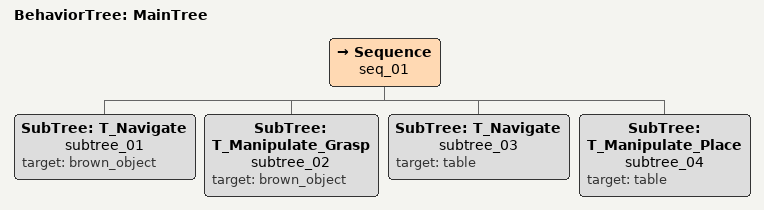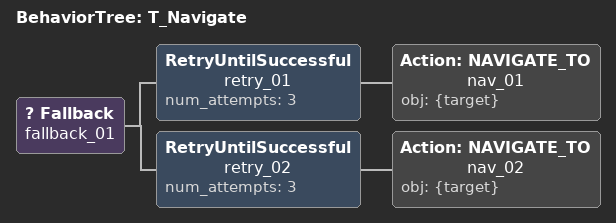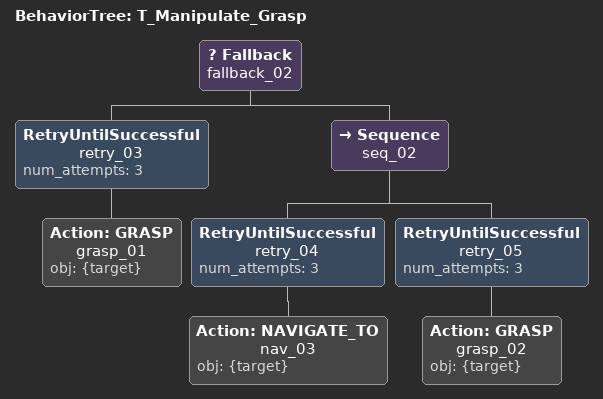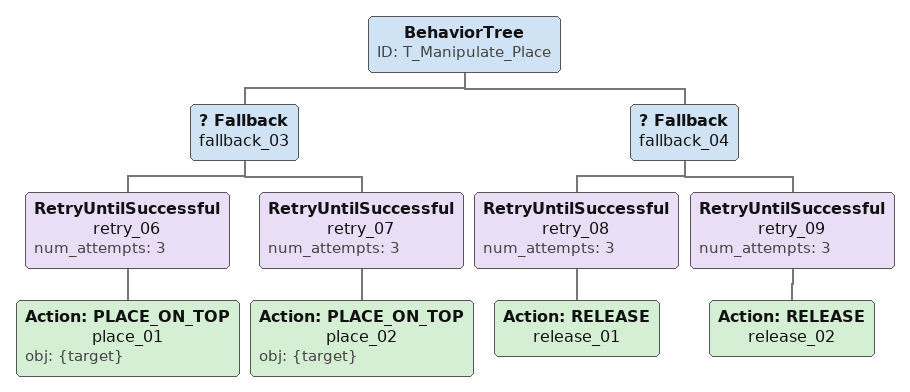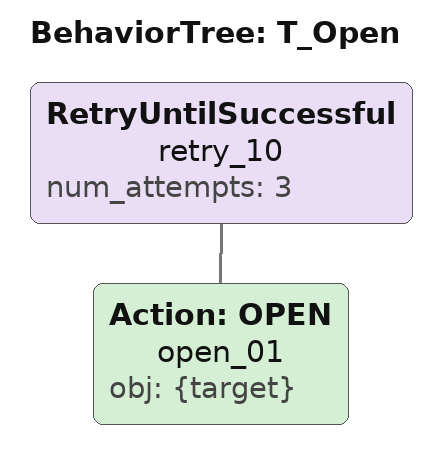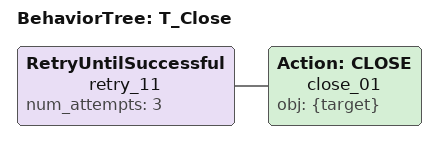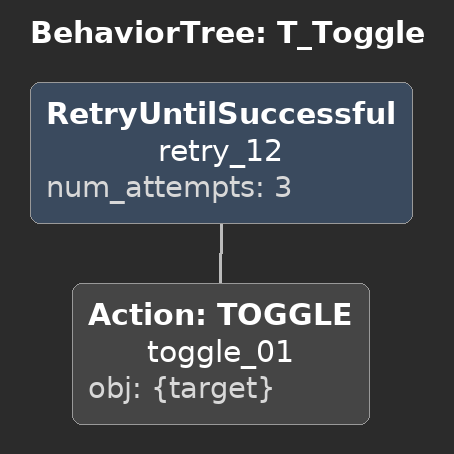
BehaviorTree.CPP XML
<root main_tree_to_execute="MainTree">
  <!-- MainTree refactored to use SubTrees -->
  <BehaviorTree ID="MainTree">
    <Sequence name="seq_01">
      <!-- Approach brown object -->
      <SubTree name="subtree_01" ID="T_Navigate" target="brown_object"/>

      <!-- Grasp with recovery -->
      <SubTree name="subtree_02" ID="T_Manipulate_Grasp" target="brown_object"/>

      <!-- Move to placement area (assume table as default) -->
      <SubTree name="subtree_03" ID="T_Navigate" target="table"/>

      <!-- Place and release -->
      <SubTree name="subtree_04" ID="T_Manipulate_Place" target="table"/>
    </Sequence>
  </BehaviorTree>

  <!-- SubTree: T_Navigate -->
  <BehaviorTree ID="T_Navigate">
    <Fallback name="fallback_01">
      <RetryUntilSuccessful name="retry_01" num_attempts="3">
        <Action name="nav_01" ID="NAVIGATE_TO" obj="{target}"/>
      </RetryUntilSuccessful>
      <!-- Recovery: Try to re-navigate again -->
      <RetryUntilSuccessful name="retry_02" num_attempts="3">
        <Action name="nav_02" ID="NAVIGATE_TO" obj="{target}"/>
      </RetryUntilSuccessful>
    </Fallback>
  </BehaviorTree>

  <!-- SubTree: T_Manipulate_Grasp -->
  <BehaviorTree ID="T_Manipulate_Grasp">
    <Fallback name="fallback_02">
      <RetryUntilSuccessful name="retry_03" num_attempts="3">
        <Action name="grasp_01" ID="GRASP" obj="{target}"/>
      </RetryUntilSuccessful>
      <Sequence name="seq_02">
        <RetryUntilSuccessful name="retry_04" num_attempts="3">
          <Action name="nav_03" ID="NAVIGATE_TO" obj="{target}"/>
        </RetryUntilSuccessful>
        <RetryUntilSuccessful name="retry_05" num_attempts="3">
          <Action name="grasp_02" ID="GRASP" obj="{target}"/>
        </RetryUntilSuccessful>
      </Sequence>
    </Fallback>
  </BehaviorTree>

  <!-- SubTree: T_Manipulate_Place -->
  <BehaviorTree ID="T_Manipulate_Place">
    <Fallback name="fallback_03">
      <RetryUntilSuccessful name="retry_06" num_attempts="3">
        <Action name="place_01" ID="PLACE_ON_TOP" obj="{target}"/>
      </RetryUntilSuccessful>
      <!-- Recovery: Try to place again -->
      <RetryUntilSuccessful name="retry_07" num_attempts="3">
        <Action name="place_02" ID="PLACE_ON_TOP" obj="{target}"/>
      </RetryUntilSuccessful>
    </Fallback>
    <Fallback name="fallback_04">
      <RetryUntilSuccessful name="retry_08" num_attempts="3">
        <Action name="release_01" ID="RELEASE"/>
      </RetryUntilSuccessful>
      <!-- Recovery: Try to release again -->
      <RetryUntilSuccessful name="retry_09" num_attempts="3">
        <Action name="release_02" ID="RELEASE"/>
      </RetryUntilSuccessful>
    </Fallback>
  </BehaviorTree>

  <!-- Standard SubTree: T_Open -->
  <BehaviorTree ID="T_Open">
    <RetryUntilSuccessful name="retry_10" num_attempts="3">
      <Action name="open_01" ID="OPEN" obj="{target}"/>
    </RetryUntilSuccessful>
  </BehaviorTree>

  <!-- Standard SubTree: T_Close -->
  <BehaviorTree ID="T_Close">
    <RetryUntilSuccessful name="retry_11" num_attempts="3">
      <Action name="close_01" ID="CLOSE" obj="{target}"/>
    </RetryUntilSuccessful>
  </BehaviorTree>

  <!-- Standard SubTree: T_Toggle -->
  <BehaviorTree ID="T_Toggle">
    <RetryUntilSuccessful name="retry_12" num_attempts="3">
      <Action name="toggle_01" ID="TOGGLE" obj="{target}"/>
    </RetryUntilSuccessful>
  </BehaviorTree>
</root>
